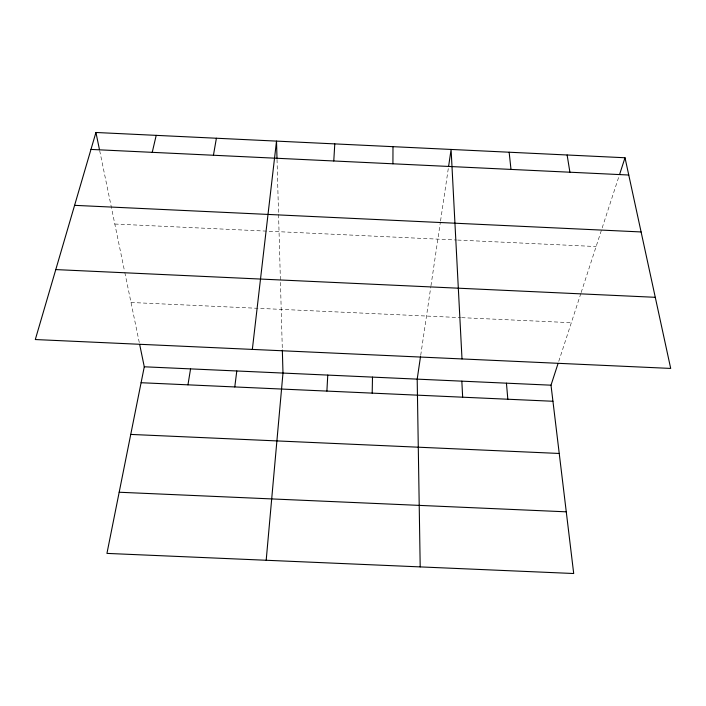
<?xml version="1.0" encoding="UTF-8"?>
<svg xmlns="http://www.w3.org/2000/svg" width="706" height="706" viewBox="0 0 706 706"><rect width="100%" height="100%" fill="white"/><g stroke="black" fill="none" stroke-linecap="round" stroke-linejoin="round"><path stroke-width="0.53" stroke-dasharray="3.53 2.65" d="M420.705 355.33L430.81 286.865M430.969 285.789L440.385 222.046M440.544 220.978L448.425 167.596M558.746 361.384L580.809 293.59M581.153 292.549L619.294 175.317M114.822 224.031L456.561 240.014M457.664 240.066L596.12 246.544M131.007 302.486L460.559 317.612M461.653 317.665L571.339 322.695M99.67 150.59L124.6 271.431M124.821 272.498L139.453 343.372M277.026 159.441L278.526 213.371M278.561 214.447L282.312 349.038"/><path stroke-width="1.06" d="M392.924 163.792L392.986 146.671M372.194 393.127L372.494 377.11M326.896 391.089L327.76 375.089M333.77 160.977L334.785 143.892M266.188 560.264L282.982 373.068L282.338 350.132M252.342 349.408L276.514 141.112L276.999 158.365M234.78 386.941L236.792 370.977M420.547 356.415L417.193 379.131L420.202 566.9M448.584 166.528L451.099 149.451L462.006 358.939M187.964 384.832L190.558 368.885M213.433 155.249L216.398 138.235M139.664 344.44L144.28 366.793L106.941 553.398L573.704 573.519L551.007 385.185L558.075 363.458M152.24 152.337L156.202 135.358M95.928 132.481L35.3 339.542L670.7 368.426L625.013 157.756L95.928 132.481L99.449 149.531M619.639 174.285L625.013 157.756M119.182 492.241L566.265 511.824M144.28 366.793L551.007 385.185M141.094 382.723L552.939 401.264M130.751 434.419L559.231 453.464M74.598 205.34L641.101 231.947M55.783 269.586L655.274 297.305M90.968 149.425L628.755 175.017M567.121 154.993L569.91 172.211M509.15 152.222L510.994 169.414M506.44 383.164L507.826 399.234M461.839 381.152L462.659 397.196"/></g></svg>
